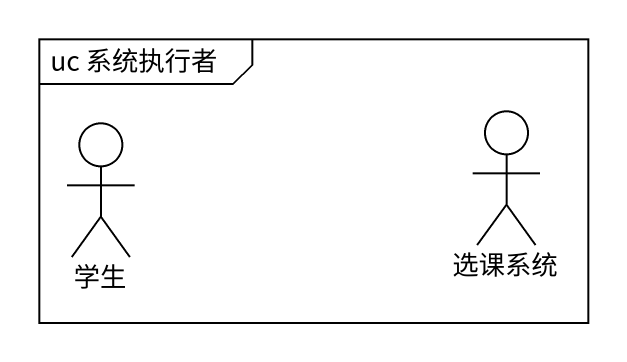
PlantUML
@startuml
mainframe uc 系统执行者
actor 学生
actor 选课系统
@enduml
